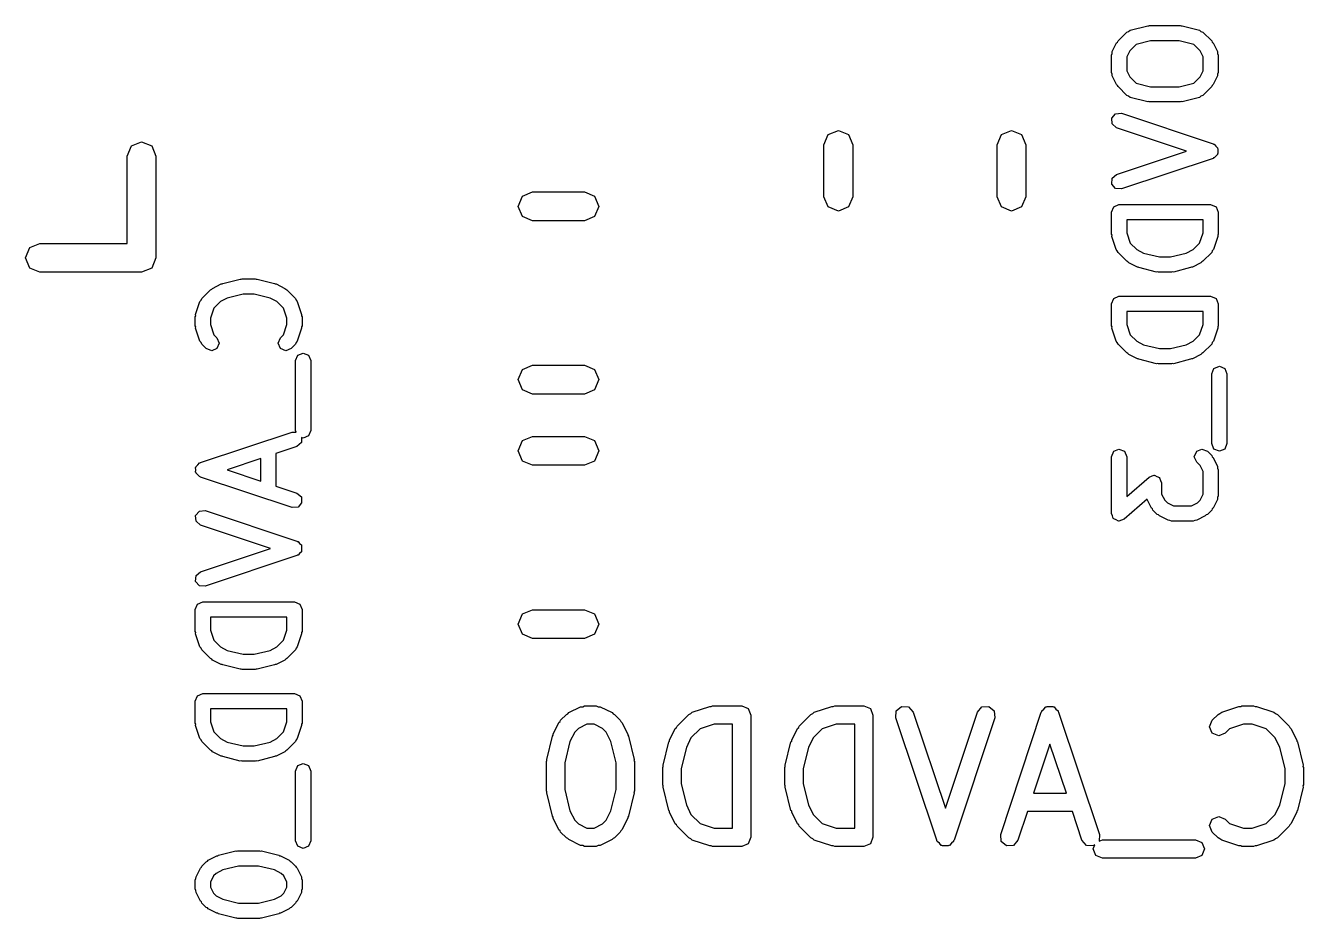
# Model space of a CAD drawing. Extents: x 43 to 429, y -149 to -20.
# Drawn here: x 389.71 to 395.02, y -51.62 to -47.91 of the extents above; entities that cross this region are included whole.
import ezdxf

# ---------------------------------------------------------------- set-up
doc = ezdxf.new("R2010")
doc.units = 0
doc.layers.add('BLACK', color=7, linetype='CONTINUOUS')

msp = doc.modelspace()

# ---------------------------------------------------------------- linework, layer by layer
at = {"layer": 'BLACK', "linetype": 'CONTINUOUS'}
for p, q in [((394.293, -47.9349), (394.3, -47.9298)), ((394.3, -47.9298), (394.373, -47.9117)), ((394.373, -47.9117), (394.377, -47.9123)), ((394.377, -47.9123), (394.38, -47.9108)), ((394.38, -47.9108), (394.507, -47.9108)), ((394.507, -47.9108), (394.511, -47.9123)), ((394.511, -47.9123), (394.515, -47.9117)), ((394.515, -47.9117), (394.588, -47.9298)), ((394.588, -47.9298), (394.594, -47.9349)), ((394.225, -48.019), (394.243, -47.9827)), ((394.243, -47.9827), (394.247, -47.9793)), ((394.247, -47.9793), (394.249, -47.9745)), ((394.249, -47.9745), (394.285, -47.9382)), ((394.285, -47.9382), (394.293, -47.9349)), ((394.384, -47.9742), (394.324, -47.9893)), ((394.503, -47.9742), (394.384, -47.9742)), ((394.564, -47.9893), (394.503, -47.9742)), ((394.594, -47.9349), (394.602, -47.9382)), ((394.602, -47.9382), (394.639, -47.9745)), ((394.639, -47.9745), (394.641, -47.9793)), ((394.641, -47.9793), (394.645, -47.9827)), ((394.645, -47.9827), (394.663, -48.019)), ((394.222, -48.0332), (394.224, -48.0264)), ((394.222, -48.1058), (394.222, -48.0332)), ((394.224, -48.0264), (394.225, -48.019)), ((394.298, -48.0157), (394.285, -48.0407)), ((394.324, -47.9893), (394.298, -48.0157)), ((394.59, -48.0157), (394.564, -47.9893)), ((394.603, -48.0407), (394.59, -48.0157)), ((394.663, -48.019), (394.663, -48.0264)), ((394.663, -48.0264), (394.666, -48.0332)), ((394.666, -48.0332), (394.666, -48.1058)), ((394.285, -48.0407), (394.285, -48.0983)), ((394.603, -48.0983), (394.603, -48.0407)), ((394.224, -48.1126), (394.222, -48.1058)), ((394.225, -48.12), (394.224, -48.1126)), ((394.243, -48.1563), (394.225, -48.12)), ((394.285, -48.0983), (394.298, -48.1233)), ((394.298, -48.1233), (394.324, -48.1497)), ((394.564, -48.1497), (394.59, -48.1233)), ((394.59, -48.1233), (394.603, -48.0983)), ((394.663, -48.12), (394.645, -48.1563)), ((394.666, -48.1058), (394.663, -48.1126)), ((394.663, -48.1126), (394.663, -48.12)), ((394.247, -48.1597), (394.243, -48.1563)), ((394.249, -48.1645), (394.247, -48.1597)), ((394.285, -48.2008), (394.249, -48.1645)), ((394.324, -48.1497), (394.384, -48.1647)), ((394.384, -48.1647), (394.503, -48.1647)), ((394.503, -48.1647), (394.564, -48.1497)), ((394.639, -48.1645), (394.602, -48.2008)), ((394.641, -48.1597), (394.639, -48.1645)), ((394.645, -48.1563), (394.641, -48.1597)), ((394.293, -48.2041), (394.285, -48.2008)), ((394.3, -48.2092), (394.293, -48.2041)), ((394.373, -48.2273), (394.3, -48.2092)), ((394.377, -48.2267), (394.373, -48.2273)), ((394.38, -48.2282), (394.377, -48.2267)), ((394.507, -48.2282), (394.38, -48.2282)), ((394.511, -48.2267), (394.507, -48.2282)), ((394.515, -48.2273), (394.511, -48.2267)), ((394.588, -48.2092), (394.515, -48.2273)), ((394.594, -48.2041), (394.588, -48.2092)), ((394.602, -48.2008), (394.594, -48.2041)), ((394.223, -48.2953), (394.239, -48.277)), ((394.225, -48.3196), (394.223, -48.2953)), ((394.239, -48.277), (394.263, -48.2752)), ((394.263, -48.2752), (394.644, -48.4022)), ((393.044, -48.3637), (393.086, -48.3462)), ((393.086, -48.3462), (393.128, -48.3637)), ((393.764, -48.3637), (393.806, -48.3462)), ((393.806, -48.3462), (393.848, -48.3637)), ((394.243, -48.3355), (394.225, -48.3196)), ((394.534, -48.4324), (394.243, -48.3355)), ((390.146, -48.4111), (390.188, -48.3935)), ((390.188, -48.3935), (390.231, -48.4111)), ((393.026, -48.4062), (393.044, -48.3637)), ((393.026, -48.6218), (393.026, -48.4062)), ((393.128, -48.3637), (393.146, -48.4062)), ((393.146, -48.4062), (393.146, -48.6218)), ((393.746, -48.4062), (393.764, -48.3637)), ((393.746, -48.6218), (393.746, -48.4062)), ((393.848, -48.3637), (393.866, -48.4062)), ((393.866, -48.4062), (393.866, -48.6218)), ((394.644, -48.4022), (394.646, -48.4038)), ((394.646, -48.4038), (394.649, -48.404)), ((394.649, -48.404), (394.655, -48.4116)), ((390.128, -48.4535), (390.146, -48.4111)), ((390.128, -48.816), (390.128, -48.4535)), ((390.231, -48.4111), (390.248, -48.4535)), ((390.248, -48.4535), (390.248, -48.8759)), ((394.243, -48.5292), (394.534, -48.4324)), ((394.644, -48.4625), (394.263, -48.5895)), ((394.646, -48.4609), (394.644, -48.4625)), ((394.649, -48.4608), (394.646, -48.4609)), ((394.655, -48.4532), (394.649, -48.4608)), ((394.655, -48.4116), (394.663, -48.4182)), ((394.663, -48.4466), (394.655, -48.4532)), ((394.663, -48.4182), (394.663, -48.4205)), ((394.663, -48.4205), (394.664, -48.4223)), ((394.664, -48.4424), (394.663, -48.4442)), ((394.663, -48.4442), (394.663, -48.4466)), ((394.664, -48.4223), (394.664, -48.4324)), ((394.664, -48.4324), (394.664, -48.4424)), ((394.223, -48.5694), (394.225, -48.5452)), ((394.239, -48.5878), (394.223, -48.5694)), ((394.225, -48.5452), (394.243, -48.5292)), ((391.754, -48.662), (391.772, -48.6196)), ((391.772, -48.6196), (391.814, -48.602)), ((391.814, -48.602), (392.03, -48.602)), ((392.03, -48.602), (392.072, -48.6196)), ((392.072, -48.6196), (392.09, -48.662)), ((393.044, -48.6643), (393.026, -48.6218)), ((393.146, -48.6218), (393.128, -48.6643)), ((393.764, -48.6643), (393.746, -48.6218)), ((393.866, -48.6218), (393.848, -48.6643)), ((394.263, -48.5895), (394.239, -48.5878)), ((391.772, -48.7044), (391.754, -48.662)), ((392.09, -48.662), (392.072, -48.7044)), ((393.086, -48.6818), (393.044, -48.6643)), ((393.128, -48.6643), (393.086, -48.6818)), ((393.806, -48.6818), (393.764, -48.6643)), ((393.848, -48.6643), (393.806, -48.6818)), ((394.222, -48.6864), (394.231, -48.6639)), ((394.231, -48.6639), (394.253, -48.6546)), ((394.253, -48.6546), (394.634, -48.6546)), ((394.634, -48.6546), (394.657, -48.6639)), ((394.657, -48.6639), (394.666, -48.6864)), ((391.814, -48.722), (391.772, -48.7044)), ((392.03, -48.722), (391.814, -48.722)), ((392.072, -48.7044), (392.03, -48.722)), ((394.222, -48.7771), (394.222, -48.6864)), ((394.285, -48.7181), (394.285, -48.7719)), ((394.603, -48.7181), (394.285, -48.7181)), ((394.603, -48.7719), (394.603, -48.7181)), ((394.666, -48.6864), (394.666, -48.7771)), ((394.224, -48.7819), (394.222, -48.7771)), ((394.223, -48.7871), (394.224, -48.7819)), ((394.285, -48.7719), (394.299, -48.8143)), ((394.588, -48.8143), (394.603, -48.7719)), ((394.666, -48.7771), (394.664, -48.7819)), ((394.664, -48.7819), (394.664, -48.7871)), ((389.706, -48.8759), (389.724, -48.8335)), ((389.724, -48.8335), (389.766, -48.816)), ((389.766, -48.816), (390.128, -48.816)), ((394.241, -48.8415), (394.223, -48.7871)), ((394.299, -48.8143), (394.327, -48.8417)), ((394.561, -48.8417), (394.588, -48.8143)), ((394.664, -48.7871), (394.646, -48.8415)), ((389.724, -48.9184), (389.706, -48.8759)), ((390.248, -48.8759), (390.231, -48.9184)), ((394.246, -48.8471), (394.241, -48.8415)), ((394.249, -48.854), (394.246, -48.8471)), ((394.285, -48.8902), (394.249, -48.854)), ((394.327, -48.8417), (394.355, -48.856)), ((394.355, -48.856), (394.421, -48.8723)), ((394.421, -48.8723), (394.467, -48.8723)), ((394.467, -48.8723), (394.533, -48.856)), ((394.533, -48.856), (394.561, -48.8417)), ((394.639, -48.854), (394.602, -48.8902)), ((394.641, -48.8471), (394.639, -48.854)), ((394.646, -48.8415), (394.641, -48.8471)), ((389.766, -48.9359), (389.724, -48.9184)), ((390.188, -48.9359), (389.766, -48.9359)), ((390.231, -48.9184), (390.188, -48.9359)), ((394.29, -48.8922), (394.285, -48.8902)), ((394.294, -48.8962), (394.29, -48.8922)), ((394.33, -48.9143), (394.294, -48.8962)), ((394.333, -48.9146), (394.33, -48.9143)), ((394.336, -48.9167), (394.333, -48.9146)), ((394.409, -48.9349), (394.336, -48.9167)), ((394.413, -48.9343), (394.409, -48.9349)), ((394.417, -48.9358), (394.413, -48.9343)), ((394.471, -48.9358), (394.417, -48.9358)), ((394.475, -48.9343), (394.471, -48.9358)), ((394.479, -48.9349), (394.475, -48.9343)), ((394.551, -48.9167), (394.479, -48.9349)), ((394.554, -48.9146), (394.551, -48.9167)), ((394.558, -48.9143), (394.554, -48.9146)), ((394.594, -48.8962), (394.558, -48.9143)), ((394.598, -48.8922), (394.594, -48.8962)), ((394.602, -48.8902), (394.598, -48.8922)), ((390.484, -49.0027), (390.52, -48.9845)), ((390.52, -48.9845), (390.523, -48.9843)), ((390.523, -48.9843), (390.526, -48.9821)), ((390.526, -48.9821), (390.599, -48.964)), ((390.599, -48.964), (390.603, -48.9646)), ((390.603, -48.9646), (390.607, -48.963)), ((390.607, -48.963), (390.661, -48.963)), ((390.661, -48.963), (390.665, -48.9646)), ((390.665, -48.9646), (390.669, -48.964)), ((390.669, -48.964), (390.741, -48.9821)), ((390.741, -48.9821), (390.744, -48.9843)), ((390.744, -48.9843), (390.748, -48.9845)), ((390.748, -48.9845), (390.784, -49.0027)), ((390.436, -49.0517), (390.439, -49.0449)), ((390.439, -49.0449), (390.475, -49.0086)), ((390.475, -49.0086), (390.48, -49.0066)), ((390.48, -49.0066), (390.484, -49.0027)), ((390.545, -49.0429), (390.517, -49.0572)), ((390.611, -49.0265), (390.545, -49.0429)), ((390.657, -49.0265), (390.611, -49.0265)), ((390.723, -49.0429), (390.657, -49.0265)), ((390.751, -49.0572), (390.723, -49.0429)), ((390.784, -49.0027), (390.788, -49.0066)), ((390.788, -49.0066), (390.792, -49.0086)), ((390.792, -49.0086), (390.829, -49.0449)), ((390.829, -49.0449), (390.831, -49.0517)), ((394.222, -49.0674), (394.231, -49.0449)), ((394.231, -49.0449), (394.253, -49.0356)), ((394.253, -49.0356), (394.634, -49.0356)), ((394.634, -49.0356), (394.657, -49.0449)), ((394.657, -49.0449), (394.666, -49.0674)), ((390.413, -49.1117), (390.431, -49.0573)), ((390.431, -49.0573), (390.436, -49.0517)), ((390.489, -49.0845), (390.475, -49.1269)), ((390.517, -49.0572), (390.489, -49.0845)), ((390.778, -49.0845), (390.751, -49.0572)), ((390.793, -49.1269), (390.778, -49.0845)), ((390.831, -49.0517), (390.836, -49.0573)), ((390.836, -49.0573), (390.854, -49.1117)), ((394.222, -49.1581), (394.222, -49.0674)), ((394.285, -49.0991), (394.285, -49.1529)), ((394.603, -49.0991), (394.285, -49.0991)), ((394.603, -49.1529), (394.603, -49.0991)), ((394.666, -49.0674), (394.666, -49.1581)), ((390.412, -49.1218), (390.414, -49.117)), ((390.412, -49.1581), (390.412, -49.1218)), ((390.414, -49.117), (390.413, -49.1117)), ((390.475, -49.1269), (390.475, -49.1529)), ((390.475, -49.1529), (390.489, -49.1953)), ((390.778, -49.1953), (390.793, -49.1529)), ((390.793, -49.1529), (390.793, -49.1269)), ((390.854, -49.1117), (390.854, -49.117)), ((390.854, -49.117), (390.856, -49.1218)), ((390.856, -49.1218), (390.856, -49.1581)), ((394.285, -49.1529), (394.299, -49.1953)), ((394.588, -49.1953), (394.603, -49.1529)), ((390.414, -49.1629), (390.412, -49.1581)), ((390.413, -49.1681), (390.414, -49.1629)), ((390.431, -49.2225), (390.413, -49.1681)), ((390.489, -49.1953), (390.502, -49.2082)), ((390.766, -49.2082), (390.778, -49.1953)), ((390.854, -49.1681), (390.836, -49.2225)), ((390.856, -49.1581), (390.854, -49.1629)), ((390.854, -49.1629), (390.854, -49.1681)), ((394.224, -49.1629), (394.222, -49.1581)), ((394.223, -49.1681), (394.224, -49.1629)), ((394.241, -49.2225), (394.223, -49.1681)), ((394.299, -49.1953), (394.327, -49.2227)), ((394.561, -49.2227), (394.588, -49.1953)), ((394.664, -49.1681), (394.646, -49.2225)), ((394.666, -49.1581), (394.664, -49.1629)), ((394.664, -49.1629), (394.664, -49.1681)), ((390.436, -49.2281), (390.431, -49.2225)), ((390.439, -49.235), (390.436, -49.2281)), ((390.457, -49.2531), (390.439, -49.235)), ((390.48, -49.2624), (390.457, -49.2531)), ((390.502, -49.2531), (390.48, -49.2624)), ((390.502, -49.2082), (390.511, -49.2306)), ((390.511, -49.2306), (390.502, -49.2531)), ((390.756, -49.2306), (390.766, -49.2082)), ((390.766, -49.2531), (390.756, -49.2306)), ((390.788, -49.2624), (390.766, -49.2531)), ((390.811, -49.2531), (390.788, -49.2624)), ((390.829, -49.235), (390.811, -49.2531)), ((390.831, -49.2281), (390.829, -49.235)), ((390.836, -49.2225), (390.831, -49.2281)), ((394.246, -49.2281), (394.241, -49.2225)), ((394.249, -49.235), (394.246, -49.2281)), ((394.285, -49.2712), (394.249, -49.235)), ((394.327, -49.2227), (394.355, -49.237)), ((394.355, -49.237), (394.421, -49.2533)), ((394.421, -49.2533), (394.467, -49.2533)), ((394.467, -49.2533), (394.533, -49.237)), ((394.533, -49.237), (394.561, -49.2227)), ((394.639, -49.235), (394.602, -49.2712)), ((394.641, -49.2281), (394.639, -49.235)), ((394.646, -49.2225), (394.641, -49.2281)), ((390.829, -49.3032), (390.838, -49.2808)), ((390.829, -49.5935), (390.829, -49.3032)), ((390.838, -49.2808), (390.861, -49.2715)), ((390.861, -49.2715), (390.883, -49.2808)), ((390.883, -49.2808), (390.892, -49.3032)), ((390.892, -49.3032), (390.892, -49.5935)), ((394.29, -49.2732), (394.285, -49.2712)), ((394.294, -49.2772), (394.29, -49.2732)), ((394.33, -49.2953), (394.294, -49.2772)), ((394.333, -49.2956), (394.33, -49.2953)), ((394.336, -49.2977), (394.333, -49.2956)), ((394.409, -49.3159), (394.336, -49.2977)), ((394.551, -49.2977), (394.479, -49.3159)), ((394.554, -49.2956), (394.551, -49.2977)), ((394.558, -49.2953), (394.554, -49.2956)), ((394.594, -49.2772), (394.558, -49.2953)), ((394.598, -49.2732), (394.594, -49.2772)), ((394.602, -49.2712), (394.598, -49.2732)), ((391.754, -49.382), (391.772, -49.3396)), ((391.772, -49.3396), (391.814, -49.322)), ((391.814, -49.322), (392.03, -49.322)), ((392.03, -49.322), (392.072, -49.3396)), ((392.072, -49.3396), (392.09, -49.382)), ((394.413, -49.3153), (394.409, -49.3159)), ((394.417, -49.3168), (394.413, -49.3153)), ((394.471, -49.3168), (394.417, -49.3168)), ((394.475, -49.3153), (394.471, -49.3168)), ((394.479, -49.3159), (394.475, -49.3153)), ((394.639, -49.3576), (394.648, -49.3352)), ((394.639, -49.6479), (394.639, -49.3576)), ((394.648, -49.3352), (394.671, -49.3259)), ((394.671, -49.3259), (394.693, -49.3352)), ((394.693, -49.3352), (394.702, -49.3576)), ((394.702, -49.3576), (394.702, -49.6479)), ((391.772, -49.4244), (391.754, -49.382)), ((392.09, -49.382), (392.072, -49.4244)), ((391.814, -49.442), (391.772, -49.4244)), ((392.03, -49.442), (391.814, -49.442)), ((392.072, -49.4244), (392.03, -49.442)), ((390.433, -49.7267), (390.814, -49.5997)), ((390.814, -49.5997), (390.832, -49.6009)), ((390.832, -49.6009), (390.829, -49.5935)), ((390.854, -49.6226), (390.853, -49.644)), ((390.861, -49.6253), (390.854, -49.6226)), ((390.883, -49.616), (390.861, -49.6253)), ((390.892, -49.5935), (390.883, -49.616)), ((391.772, -49.6356), (391.814, -49.618)), ((391.814, -49.618), (392.03, -49.618)), ((392.03, -49.618), (392.072, -49.6356)), ((390.834, -49.6599), (390.747, -49.689)), ((390.853, -49.644), (390.834, -49.6599)), ((391.754, -49.678), (391.772, -49.6356)), ((391.772, -49.7204), (391.754, -49.678)), ((392.072, -49.6356), (392.09, -49.678)), ((392.09, -49.678), (392.072, -49.7204)), ((394.222, -49.7024), (394.231, -49.6799)), ((394.231, -49.6799), (394.253, -49.6706)), ((394.253, -49.6706), (394.276, -49.6799)), ((394.276, -49.6799), (394.285, -49.7024)), ((394.566, -49.7024), (394.576, -49.6799)), ((394.576, -49.6799), (394.598, -49.6706)), ((394.598, -49.6706), (394.621, -49.6799)), ((394.621, -49.6799), (394.639, -49.698)), ((394.648, -49.6704), (394.639, -49.6479)), ((394.671, -49.6797), (394.648, -49.6704)), ((394.693, -49.6704), (394.671, -49.6797)), ((394.702, -49.6479), (394.693, -49.6704)), ((390.415, -49.7426), (390.423, -49.736)), ((390.423, -49.736), (390.429, -49.7284)), ((390.429, -49.7284), (390.432, -49.7282)), ((390.432, -49.7282), (390.433, -49.7267)), ((390.684, -49.7101), (390.544, -49.7568)), ((390.684, -49.8034), (390.684, -49.7101)), ((390.747, -49.689), (390.747, -49.8246)), ((391.814, -49.738), (391.772, -49.7204)), ((392.03, -49.738), (391.814, -49.738)), ((392.072, -49.7204), (392.03, -49.738)), ((394.222, -49.9382), (394.222, -49.7024)), ((394.285, -49.7024), (394.285, -49.8682)), ((394.576, -49.7248), (394.566, -49.7024)), ((394.59, -49.7393), (394.576, -49.7248)), ((394.639, -49.698), (394.641, -49.7029)), ((394.641, -49.7029), (394.645, -49.7063)), ((394.645, -49.7063), (394.663, -49.7426)), ((390.413, -49.7467), (390.415, -49.745)), ((390.414, -49.7568), (390.413, -49.7467)), ((390.413, -49.7668), (390.414, -49.7568)), ((390.415, -49.7686), (390.413, -49.7668)), ((390.415, -49.745), (390.415, -49.7426)), ((390.415, -49.771), (390.415, -49.7686)), ((390.423, -49.7776), (390.415, -49.771)), ((390.429, -49.7852), (390.423, -49.7776)), ((390.432, -49.7854), (390.429, -49.7852)), ((390.433, -49.7869), (390.432, -49.7854)), ((390.814, -49.9139), (390.433, -49.7869)), ((390.544, -49.7568), (390.684, -49.8034)), ((394.285, -49.8682), (394.378, -49.7873)), ((394.378, -49.7873), (394.388, -49.7837)), ((394.388, -49.7837), (394.398, -49.7795)), ((394.398, -49.7795), (394.4, -49.7799)), ((394.4, -49.7799), (394.401, -49.7795)), ((394.401, -49.7795), (394.411, -49.7845)), ((394.411, -49.7845), (394.421, -49.7888)), ((394.421, -49.7888), (394.421, -49.7898)), ((394.421, -49.7898), (394.422, -49.7903)), ((394.422, -49.7903), (394.426, -49.8009)), ((394.603, -49.7643), (394.59, -49.7393)), ((394.603, -49.8581), (394.603, -49.7643)), ((394.663, -49.7426), (394.663, -49.75)), ((394.663, -49.75), (394.666, -49.7568)), ((394.666, -49.7568), (394.666, -49.8656)), ((390.747, -49.8246), (390.834, -49.8537)), ((394.426, -49.8009), (394.43, -49.8112)), ((394.43, -49.8112), (394.43, -49.8581)), ((390.834, -49.8537), (390.853, -49.8696)), ((390.854, -49.8938), (390.839, -49.9122)), ((390.853, -49.8696), (390.854, -49.8938)), ((394.37, -49.8783), (394.274, -49.9621)), ((394.37, -49.8798), (394.37, -49.8783)), ((394.388, -49.9161), (394.37, -49.8798)), ((394.43, -49.8581), (394.443, -49.8831)), ((394.443, -49.8831), (394.454, -49.894)), ((394.454, -49.894), (394.479, -49.9065)), ((394.554, -49.9065), (394.579, -49.894)), ((394.579, -49.894), (394.59, -49.8831)), ((394.59, -49.8831), (394.603, -49.8581)), ((394.663, -49.8798), (394.645, -49.9161)), ((394.666, -49.8656), (394.663, -49.8725)), ((394.663, -49.8725), (394.663, -49.8798)), ((390.413, -49.9463), (390.429, -49.928)), ((390.415, -49.9706), (390.413, -49.9463)), ((390.429, -49.928), (390.453, -49.9262)), ((390.453, -49.9262), (390.834, -50.0532)), ((390.839, -49.9122), (390.814, -49.9139)), ((394.226, -49.9485), (394.222, -49.9382)), ((394.229, -49.9591), (394.226, -49.9485)), ((394.392, -49.9196), (394.388, -49.9161)), ((394.394, -49.9244), (394.392, -49.9196)), ((394.412, -49.9425), (394.394, -49.9244)), ((394.417, -49.9445), (394.412, -49.9425)), ((394.421, -49.9485), (394.417, -49.9445)), ((394.457, -49.9666), (394.421, -49.9485)), ((394.479, -49.9065), (394.554, -49.9065)), ((394.612, -49.9485), (394.576, -49.9666)), ((394.616, -49.9445), (394.612, -49.9485)), ((394.621, -49.9425), (394.616, -49.9445)), ((394.639, -49.9244), (394.621, -49.9425)), ((394.641, -49.9196), (394.639, -49.9244)), ((394.645, -49.9161), (394.641, -49.9196)), ((390.433, -49.9865), (390.415, -49.9706)), ((390.724, -50.0834), (390.433, -49.9865)), ((394.23, -49.9596), (394.229, -49.9591)), ((394.231, -49.9607), (394.23, -49.9596)), ((394.241, -49.9649), (394.231, -49.9607)), ((394.251, -49.9699), (394.241, -49.9649)), ((394.252, -49.9695), (394.251, -49.9699)), ((394.253, -49.97), (394.252, -49.9695)), ((394.264, -49.9657), (394.253, -49.97)), ((394.274, -49.9621), (394.264, -49.9657)), ((394.464, -49.9671), (394.457, -49.9666)), ((394.471, -49.97), (394.464, -49.9671)), ((394.562, -49.97), (394.471, -49.97)), ((394.569, -49.9671), (394.562, -49.97)), ((394.576, -49.9666), (394.569, -49.9671)), ((390.834, -50.0532), (390.836, -50.0548)), ((390.836, -50.0548), (390.839, -50.055)), ((390.839, -50.055), (390.845, -50.0626)), ((390.433, -50.1802), (390.724, -50.0834)), ((390.845, -50.1042), (390.839, -50.1118)), ((390.845, -50.0626), (390.853, -50.0692)), ((390.853, -50.0976), (390.845, -50.1042)), ((390.853, -50.0692), (390.853, -50.0715)), ((390.853, -50.0715), (390.854, -50.0733)), ((390.854, -50.0934), (390.853, -50.0952)), ((390.853, -50.0952), (390.853, -50.0976)), ((390.854, -50.0733), (390.854, -50.0834)), ((390.854, -50.0834), (390.854, -50.0934)), ((390.834, -50.1135), (390.453, -50.2405)), ((390.836, -50.1119), (390.834, -50.1135)), ((390.839, -50.1118), (390.836, -50.1119)), ((390.413, -50.2204), (390.415, -50.1962)), ((390.415, -50.1962), (390.433, -50.1802)), ((390.429, -50.2388), (390.413, -50.2204)), ((390.453, -50.2405), (390.429, -50.2388)), ((390.412, -50.3374), (390.421, -50.3149)), ((390.421, -50.3149), (390.443, -50.3056)), ((390.443, -50.3056), (390.824, -50.3056)), ((390.824, -50.3056), (390.847, -50.3149)), ((390.847, -50.3149), (390.856, -50.3374)), ((390.412, -50.4281), (390.412, -50.3374)), ((390.475, -50.3691), (390.475, -50.4229)), ((390.793, -50.3691), (390.475, -50.3691)), ((390.793, -50.4229), (390.793, -50.3691)), ((390.856, -50.3374), (390.856, -50.4281)), ((391.754, -50.398), (391.772, -50.3556)), ((391.772, -50.3556), (391.814, -50.338)), ((391.814, -50.338), (392.03, -50.338)), ((392.03, -50.338), (392.072, -50.3556)), ((392.072, -50.3556), (392.09, -50.398)), ((390.414, -50.4329), (390.412, -50.4281)), ((390.475, -50.4229), (390.489, -50.4653)), ((390.778, -50.4653), (390.793, -50.4229)), ((390.856, -50.4281), (390.854, -50.4329)), ((391.772, -50.4404), (391.754, -50.398)), ((392.09, -50.398), (392.072, -50.4404)), ((390.413, -50.4381), (390.414, -50.4329)), ((390.431, -50.4925), (390.413, -50.4381)), ((390.489, -50.4653), (390.517, -50.4927)), ((390.751, -50.4927), (390.778, -50.4653)), ((390.854, -50.4381), (390.836, -50.4925)), ((390.854, -50.4329), (390.854, -50.4381)), ((391.814, -50.458), (391.772, -50.4404)), ((392.03, -50.458), (391.814, -50.458)), ((392.072, -50.4404), (392.03, -50.458)), ((390.436, -50.4981), (390.431, -50.4925)), ((390.439, -50.505), (390.436, -50.4981)), ((390.475, -50.5412), (390.439, -50.505)), ((390.517, -50.4927), (390.545, -50.507)), ((390.545, -50.507), (390.611, -50.5233)), ((390.611, -50.5233), (390.657, -50.5233)), ((390.657, -50.5233), (390.723, -50.507)), ((390.723, -50.507), (390.751, -50.4927)), ((390.829, -50.505), (390.792, -50.5412)), ((390.831, -50.4981), (390.829, -50.505)), ((390.836, -50.4925), (390.831, -50.4981)), ((390.48, -50.5432), (390.475, -50.5412)), ((390.484, -50.5472), (390.48, -50.5432)), ((390.52, -50.5653), (390.484, -50.5472)), ((390.523, -50.5656), (390.52, -50.5653)), ((390.526, -50.5677), (390.523, -50.5656)), ((390.599, -50.5859), (390.526, -50.5677)), ((390.603, -50.5853), (390.599, -50.5859)), ((390.607, -50.5868), (390.603, -50.5853)), ((390.661, -50.5868), (390.607, -50.5868)), ((390.665, -50.5853), (390.661, -50.5868)), ((390.669, -50.5859), (390.665, -50.5853)), ((390.741, -50.5677), (390.669, -50.5859)), ((390.744, -50.5656), (390.741, -50.5677)), ((390.748, -50.5653), (390.744, -50.5656)), ((390.784, -50.5472), (390.748, -50.5653)), ((390.788, -50.5432), (390.784, -50.5472)), ((390.792, -50.5412), (390.788, -50.5432)), ((390.421, -50.6959), (390.443, -50.6866)), ((390.443, -50.6866), (390.824, -50.6866)), ((390.824, -50.6866), (390.847, -50.6959)), ((390.412, -50.7184), (390.421, -50.6959)), ((390.412, -50.8091), (390.412, -50.7184)), ((390.847, -50.6959), (390.856, -50.7184)), ((390.856, -50.7184), (390.856, -50.8091)), ((391.965, -50.7659), (392.014, -50.7417)), ((392.014, -50.7417), (392.023, -50.7411)), ((392.023, -50.7411), (392.031, -50.7377)), ((392.031, -50.7377), (392.079, -50.7377)), ((392.079, -50.7377), (392.087, -50.7411)), ((392.087, -50.7411), (392.096, -50.7417)), ((392.096, -50.7417), (392.145, -50.7659)), ((392.478, -50.7639), (392.551, -50.7397)), ((392.551, -50.7397), (392.557, -50.7401)), ((392.557, -50.7401), (392.563, -50.7377)), ((392.563, -50.7377), (392.684, -50.7377)), ((392.684, -50.7377), (392.711, -50.7489)), ((392.986, -50.7639), (393.059, -50.7397)), ((393.059, -50.7397), (393.065, -50.7401)), ((393.065, -50.7401), (393.071, -50.7377)), ((393.071, -50.7377), (393.192, -50.7377)), ((393.192, -50.7377), (393.219, -50.7489)), ((393.327, -50.7588), (393.349, -50.7397)), ((393.349, -50.7397), (393.378, -50.7417)), ((393.378, -50.7417), (393.397, -50.7638)), ((393.664, -50.7638), (393.683, -50.7417)), ((393.683, -50.7417), (393.712, -50.7397)), ((393.712, -50.7397), (393.734, -50.7588)), ((393.941, -50.7509), (393.949, -50.7417)), ((393.949, -50.7417), (393.952, -50.7415)), ((393.952, -50.7415), (393.954, -50.7397)), ((393.954, -50.7397), (393.966, -50.7405)), ((393.966, -50.7405), (393.978, -50.7397)), ((393.978, -50.7397), (393.98, -50.7415)), ((393.98, -50.7415), (393.983, -50.7417)), ((393.983, -50.7417), (393.991, -50.7509)), ((394.68, -50.7639), (394.752, -50.7397)), ((394.752, -50.7397), (394.759, -50.7401)), ((394.759, -50.7401), (394.764, -50.7377)), ((394.764, -50.7377), (394.813, -50.7377)), ((394.813, -50.7377), (394.819, -50.7401)), ((394.819, -50.7401), (394.825, -50.7397)), ((394.825, -50.7397), (394.897, -50.7639)), ((390.475, -50.7501), (390.475, -50.8039)), ((390.793, -50.7501), (390.475, -50.7501)), ((390.793, -50.8039), (390.793, -50.7501)), ((391.929, -50.803), (391.931, -50.7972)), ((391.931, -50.7972), (391.956, -50.7731)), ((391.956, -50.7731), (391.961, -50.7707)), ((391.961, -50.7707), (391.965, -50.7659)), ((392.145, -50.7659), (392.149, -50.7707)), ((392.149, -50.7707), (392.155, -50.7731)), ((392.155, -50.7731), (392.179, -50.7972)), ((392.179, -50.7972), (392.181, -50.803)), ((392.415, -50.8214), (392.464, -50.7731)), ((392.464, -50.7731), (392.472, -50.7697)), ((392.472, -50.7697), (392.478, -50.7639)), ((392.711, -50.7489), (392.722, -50.7758)), ((392.722, -50.7758), (392.722, -51.2838)), ((392.923, -50.8214), (392.972, -50.7731)), ((392.972, -50.7731), (392.98, -50.7697)), ((392.98, -50.7697), (392.986, -50.7639)), ((393.219, -50.7489), (393.23, -50.7758)), ((393.23, -50.7758), (393.23, -51.2838)), ((393.325, -50.7879), (393.327, -50.7588)), ((393.495, -51.2959), (393.325, -50.7879)), ((393.397, -50.7638), (393.531, -51.1633)), ((393.531, -51.1633), (393.664, -50.7638)), ((393.736, -50.7879), (393.567, -51.2959)), ((393.734, -50.7588), (393.736, -50.7879)), ((393.761, -51.2718), (393.93, -50.7638)), ((393.93, -50.7638), (393.932, -50.7616)), ((393.932, -50.7588), (393.941, -50.7509)), ((393.932, -50.7616), (393.932, -50.7588)), ((393.991, -50.7509), (394, -50.7588)), ((394, -50.7588), (394, -50.7616)), ((394, -50.7616), (394.002, -50.7638)), ((394.002, -50.7638), (394.172, -51.2718)), ((394.63, -50.8242), (394.641, -50.7972)), ((394.641, -50.7972), (394.665, -50.7731)), ((394.665, -50.7731), (394.673, -50.7697)), ((394.673, -50.7697), (394.68, -50.7639)), ((394.897, -50.7639), (394.904, -50.7697)), ((394.904, -50.7697), (394.912, -50.7731)), ((394.912, -50.7731), (394.961, -50.8214)), ((390.414, -50.8139), (390.412, -50.8091)), ((390.413, -50.8191), (390.414, -50.8139)), ((390.431, -50.8735), (390.413, -50.8191)), ((390.475, -50.8039), (390.489, -50.8463)), ((390.489, -50.8463), (390.517, -50.8737)), ((390.751, -50.8737), (390.778, -50.8463)), ((390.778, -50.8463), (390.793, -50.8039)), ((390.854, -50.8191), (390.836, -50.8735)), ((390.856, -50.8091), (390.854, -50.8139)), ((390.854, -50.8139), (390.854, -50.8191)), ((391.9, -50.8555), (391.924, -50.8072)), ((391.924, -50.8072), (391.929, -50.803)), ((391.99, -50.8468), (391.97, -50.8859)), ((392.005, -50.8313), (391.99, -50.8468)), ((392.04, -50.8139), (392.005, -50.8313)), ((392.07, -50.8139), (392.04, -50.8139)), ((392.105, -50.8313), (392.07, -50.8139)), ((392.12, -50.8468), (392.105, -50.8313)), ((392.14, -50.8859), (392.12, -50.8468)), ((392.181, -50.803), (392.186, -50.8072)), ((392.186, -50.8072), (392.21, -50.8555)), ((392.384, -50.8797), (392.408, -50.8313)), ((392.408, -50.8313), (392.413, -50.8272)), ((392.413, -50.8272), (392.415, -50.8214)), ((392.511, -50.8333), (392.473, -50.8709)), ((392.569, -50.8139), (392.511, -50.8333)), ((392.646, -50.8139), (392.569, -50.8139)), ((392.646, -51.2457), (392.646, -50.8139)), ((392.892, -50.8797), (392.916, -50.8313)), ((392.916, -50.8313), (392.921, -50.8272)), ((392.921, -50.8272), (392.923, -50.8214)), ((393.019, -50.8333), (392.981, -50.8709)), ((393.077, -50.8139), (393.019, -50.8333)), ((393.154, -50.8139), (393.077, -50.8139)), ((393.154, -51.2457), (393.154, -50.8139)), ((394.641, -50.8511), (394.63, -50.8242)), ((394.668, -50.8623), (394.641, -50.8511)), ((394.695, -50.8511), (394.668, -50.8623)), ((394.712, -50.8333), (394.695, -50.8511)), ((394.771, -50.8139), (394.712, -50.8333)), ((394.807, -50.8139), (394.771, -50.8139)), ((394.865, -50.8333), (394.807, -50.8139)), ((394.902, -50.8709), (394.865, -50.8333)), ((394.961, -50.8214), (394.963, -50.8272)), ((394.963, -50.8272), (394.968, -50.8313)), ((394.968, -50.8313), (394.992, -50.8797)), ((390.436, -50.8791), (390.431, -50.8735)), ((390.439, -50.886), (390.436, -50.8791)), ((390.475, -50.9222), (390.439, -50.886)), ((390.517, -50.8737), (390.545, -50.888)), ((390.545, -50.888), (390.611, -50.9043)), ((390.611, -50.9043), (390.657, -50.9043)), ((390.657, -50.9043), (390.723, -50.888)), ((390.723, -50.888), (390.751, -50.8737)), ((390.829, -50.886), (390.792, -50.9222)), ((390.831, -50.8791), (390.829, -50.886)), ((390.836, -50.8735), (390.831, -50.8791)), ((391.873, -50.9601), (391.897, -50.8633)), ((391.897, -50.8633), (391.9, -50.8599)), ((391.9, -50.8599), (391.9, -50.8555)), ((391.97, -50.8859), (391.948, -50.974)), ((392.162, -50.974), (392.14, -50.8859)), ((392.21, -50.8555), (392.21, -50.8599)), ((392.21, -50.8599), (392.213, -50.8633)), ((392.213, -50.8633), (392.237, -50.9601)), ((392.357, -50.9843), (392.381, -50.8875)), ((392.381, -50.8875), (392.384, -50.884)), ((392.384, -50.884), (392.384, -50.8797)), ((392.473, -50.8709), (392.454, -50.9101)), ((392.865, -50.9843), (392.889, -50.8875)), ((392.889, -50.8875), (392.892, -50.884)), ((392.892, -50.884), (392.892, -50.8797)), ((392.981, -50.8709), (392.962, -50.9101)), ((393.966, -50.8963), (393.898, -51.1006)), ((394.034, -51.1006), (393.966, -50.8963)), ((394.922, -50.9101), (394.902, -50.8709)), ((394.992, -50.8797), (394.992, -50.884)), ((394.992, -50.884), (394.995, -50.8875)), ((394.995, -50.8875), (395.019, -50.9843)), ((390.48, -50.9242), (390.475, -50.9222)), ((390.484, -50.9282), (390.48, -50.9242)), ((390.52, -50.9463), (390.484, -50.9282)), ((390.523, -50.9466), (390.52, -50.9463)), ((390.526, -50.9487), (390.523, -50.9466)), ((390.599, -50.9669), (390.526, -50.9487)), ((390.741, -50.9487), (390.669, -50.9669)), ((390.744, -50.9466), (390.741, -50.9487)), ((390.748, -50.9463), (390.744, -50.9466)), ((390.784, -50.9282), (390.748, -50.9463)), ((390.788, -50.9242), (390.784, -50.9282)), ((390.792, -50.9222), (390.788, -50.9242)), ((391.874, -50.9649), (391.873, -50.9601)), ((392.237, -50.9601), (392.236, -50.9649)), ((392.454, -50.9101), (392.432, -50.9982)), ((392.962, -50.9101), (392.94, -50.9982)), ((394.944, -50.9982), (394.922, -50.9101)), ((390.603, -50.9663), (390.599, -50.9669)), ((390.607, -50.9678), (390.603, -50.9663)), ((390.661, -50.9678), (390.607, -50.9678)), ((390.665, -50.9663), (390.661, -50.9678)), ((390.669, -50.9669), (390.665, -50.9663)), ((390.829, -51.0086), (390.838, -50.9862)), ((390.829, -51.2989), (390.829, -51.0086)), ((390.838, -50.9862), (390.861, -50.9769)), ((390.861, -50.9769), (390.883, -50.9862)), ((390.883, -50.9862), (390.892, -51.0086)), ((390.892, -51.0086), (390.892, -51.2989)), ((391.872, -50.9693), (391.874, -50.9649)), ((391.872, -51.0903), (391.872, -50.9693)), ((391.948, -50.974), (391.948, -51.0856)), ((392.162, -51.0856), (392.162, -50.974)), ((392.236, -50.9649), (392.238, -50.9693)), ((392.238, -50.9693), (392.238, -51.0903)), ((392.356, -50.9935), (392.357, -50.9891)), ((392.356, -51.0661), (392.356, -50.9935)), ((392.357, -50.9891), (392.357, -50.9843)), ((392.432, -50.9982), (392.432, -51.0614)), ((392.864, -50.9935), (392.865, -50.9891)), ((392.864, -51.0661), (392.864, -50.9935)), ((392.865, -50.9891), (392.865, -50.9843)), ((392.94, -50.9982), (392.94, -51.0614)), ((394.944, -51.0614), (394.944, -50.9982)), ((395.019, -50.9843), (395.018, -50.9891)), ((395.018, -50.9891), (395.02, -50.9935)), ((395.02, -50.9935), (395.02, -51.0661)), ((392.357, -51.0706), (392.356, -51.0661)), ((392.432, -51.0614), (392.454, -51.1496)), ((392.865, -51.0706), (392.864, -51.0661)), ((392.94, -51.0614), (392.962, -51.1496)), ((394.922, -51.1496), (394.944, -51.0614)), ((395.02, -51.0661), (395.018, -51.0706)), ((391.874, -51.0947), (391.872, -51.0903)), ((391.873, -51.0995), (391.874, -51.0947)), ((391.897, -51.1963), (391.873, -51.0995)), ((391.948, -51.0856), (391.97, -51.1737)), ((392.14, -51.1737), (392.162, -51.0856)), ((392.237, -51.0995), (392.213, -51.1963)), ((392.238, -51.0903), (392.236, -51.0947)), ((392.236, -51.0947), (392.237, -51.0995)), ((392.357, -51.0753), (392.357, -51.0706)), ((392.381, -51.1721), (392.357, -51.0753)), ((392.865, -51.0753), (392.865, -51.0706)), ((392.889, -51.1721), (392.865, -51.0753)), ((393.898, -51.1006), (394.034, -51.1006)), ((395.019, -51.0753), (394.995, -51.1721)), ((395.018, -51.0706), (395.019, -51.0753)), ((391.97, -51.1737), (391.99, -51.2129)), ((392.12, -51.2129), (392.14, -51.1737)), ((392.384, -51.1756), (392.381, -51.1721)), ((392.454, -51.1496), (392.473, -51.1887)), ((392.892, -51.1756), (392.889, -51.1721)), ((392.962, -51.1496), (392.981, -51.1887)), ((394.902, -51.1887), (394.922, -51.1496)), ((394.995, -51.1721), (394.992, -51.1756)), ((391.9, -51.1998), (391.897, -51.1963)), ((391.9, -51.2041), (391.9, -51.1998)), ((391.924, -51.2525), (391.9, -51.2041)), ((391.99, -51.2129), (392.005, -51.2283)), ((392.105, -51.2283), (392.12, -51.2129)), ((392.21, -51.2041), (392.186, -51.2525)), ((392.213, -51.1963), (392.21, -51.1998)), ((392.21, -51.1998), (392.21, -51.2041)), ((392.384, -51.1799), (392.384, -51.1756)), ((392.408, -51.2283), (392.384, -51.1799)), ((392.473, -51.1887), (392.511, -51.2263)), ((392.511, -51.2263), (392.569, -51.2457)), ((392.892, -51.1799), (392.892, -51.1756)), ((392.916, -51.2283), (392.892, -51.1799)), ((392.981, -51.1887), (393.019, -51.2263)), ((393.019, -51.2263), (393.077, -51.2457)), ((393.873, -51.1768), (393.833, -51.2959)), ((394.06, -51.1768), (393.873, -51.1768)), ((394.099, -51.2959), (394.06, -51.1768)), ((394.63, -51.2354), (394.641, -51.2085)), ((394.641, -51.2085), (394.668, -51.1973)), ((394.668, -51.1973), (394.695, -51.2085)), ((394.695, -51.2085), (394.712, -51.2263)), ((394.712, -51.2263), (394.771, -51.2457)), ((394.807, -51.2457), (394.865, -51.2263)), ((394.865, -51.2263), (394.902, -51.1887)), ((394.992, -51.1799), (394.968, -51.2283)), ((394.992, -51.1756), (394.992, -51.1799)), ((391.929, -51.2566), (391.924, -51.2525)), ((391.931, -51.2624), (391.929, -51.2566)), ((391.956, -51.2866), (391.931, -51.2624)), ((392.005, -51.2283), (392.04, -51.2457)), ((392.04, -51.2457), (392.07, -51.2457)), ((392.07, -51.2457), (392.105, -51.2283)), ((392.179, -51.2624), (392.155, -51.2866)), ((392.181, -51.2566), (392.179, -51.2624)), ((392.186, -51.2525), (392.181, -51.2566)), ((392.413, -51.2324), (392.408, -51.2283)), ((392.415, -51.2382), (392.413, -51.2324)), ((392.464, -51.2866), (392.415, -51.2382)), ((392.569, -51.2457), (392.646, -51.2457)), ((392.921, -51.2324), (392.916, -51.2283)), ((392.923, -51.2382), (392.921, -51.2324)), ((392.972, -51.2866), (392.923, -51.2382)), ((393.077, -51.2457), (393.154, -51.2457)), ((393.763, -51.3008), (393.761, -51.2718)), ((394.172, -51.2718), (394.17, -51.3)), ((394.641, -51.2624), (394.63, -51.2354)), ((394.665, -51.2866), (394.641, -51.2624)), ((394.771, -51.2457), (394.807, -51.2457)), ((394.961, -51.2382), (394.912, -51.2866)), ((394.963, -51.2324), (394.961, -51.2382)), ((394.968, -51.2283), (394.963, -51.2324)), ((390.838, -51.3214), (390.829, -51.2989)), ((390.861, -51.3307), (390.838, -51.3214)), ((390.883, -51.3214), (390.861, -51.3307)), ((390.892, -51.2989), (390.883, -51.3214)), ((391.961, -51.289), (391.956, -51.2866)), ((391.965, -51.2937), (391.961, -51.289)), ((392.014, -51.3179), (391.965, -51.2937)), ((392.023, -51.3185), (392.014, -51.3179)), ((392.031, -51.3219), (392.023, -51.3185)), ((392.079, -51.3219), (392.031, -51.3219)), ((392.087, -51.3185), (392.079, -51.3219)), ((392.096, -51.3179), (392.087, -51.3185)), ((392.145, -51.2937), (392.096, -51.3179)), ((392.149, -51.289), (392.145, -51.2937)), ((392.155, -51.2866), (392.149, -51.289)), ((392.472, -51.29), (392.464, -51.2866)), ((392.478, -51.2958), (392.472, -51.29)), ((392.551, -51.32), (392.478, -51.2958)), ((392.557, -51.3195), (392.551, -51.32)), ((392.563, -51.3219), (392.557, -51.3195)), ((392.684, -51.3219), (392.563, -51.3219)), ((392.711, -51.3107), (392.684, -51.3219)), ((392.722, -51.2838), (392.711, -51.3107)), ((392.98, -51.29), (392.972, -51.2866)), ((392.986, -51.2958), (392.98, -51.29)), ((393.059, -51.32), (392.986, -51.2958)), ((393.065, -51.3195), (393.059, -51.32)), ((393.071, -51.3219), (393.065, -51.3195)), ((393.192, -51.3219), (393.071, -51.3219)), ((393.219, -51.3107), (393.192, -51.3219)), ((393.23, -51.2838), (393.219, -51.3107)), ((393.496, -51.298), (393.495, -51.2959)), ((393.497, -51.3008), (393.496, -51.298)), ((393.506, -51.3088), (393.497, -51.3008)), ((393.514, -51.3179), (393.506, -51.3088)), ((393.516, -51.3181), (393.514, -51.3179)), ((393.519, -51.32), (393.516, -51.3181)), ((393.531, -51.3191), (393.519, -51.32)), ((393.543, -51.32), (393.531, -51.3191)), ((393.545, -51.3181), (393.543, -51.32)), ((393.548, -51.3179), (393.545, -51.3181)), ((393.556, -51.3088), (393.548, -51.3179)), ((393.565, -51.3008), (393.556, -51.3088)), ((393.567, -51.2959), (393.565, -51.298)), ((393.565, -51.298), (393.565, -51.3008)), ((393.785, -51.32), (393.763, -51.3008)), ((393.814, -51.3179), (393.785, -51.32)), ((393.833, -51.2959), (393.814, -51.3179)), ((394.118, -51.3179), (394.099, -51.2959)), ((394.147, -51.32), (394.118, -51.3179)), ((394.146, -51.3322), (394.153, -51.3155)), ((394.157, -51.3591), (394.146, -51.3322)), ((394.153, -51.3155), (394.147, -51.32)), ((394.17, -51.3), (394.184, -51.2941)), ((394.184, -51.2941), (394.571, -51.2941)), ((394.571, -51.2941), (394.598, -51.3052)), ((394.598, -51.3052), (394.609, -51.3322)), ((394.609, -51.3322), (394.598, -51.3591)), ((394.673, -51.29), (394.665, -51.2866)), ((394.68, -51.2958), (394.673, -51.29)), ((394.752, -51.32), (394.68, -51.2958)), ((394.759, -51.3195), (394.752, -51.32)), ((394.764, -51.3219), (394.759, -51.3195)), ((394.813, -51.3219), (394.764, -51.3219)), ((394.819, -51.3195), (394.813, -51.3219)), ((394.825, -51.32), (394.819, -51.3195)), ((394.897, -51.2958), (394.825, -51.32)), ((394.904, -51.29), (394.897, -51.2958)), ((394.912, -51.2866), (394.904, -51.29)), ((390.439, -51.4035), (390.457, -51.3853)), ((390.457, -51.3853), (390.462, -51.3833)), ((390.462, -51.3833), (390.465, -51.3794)), ((390.465, -51.3794), (390.502, -51.3612)), ((390.502, -51.3612), (390.505, -51.361)), ((390.505, -51.361), (390.508, -51.3588)), ((390.508, -51.3588), (390.581, -51.3407)), ((390.581, -51.3407), (390.585, -51.3413)), ((390.585, -51.3413), (390.589, -51.3397)), ((390.589, -51.3397), (390.679, -51.3397)), ((390.679, -51.3397), (390.683, -51.3413)), ((390.683, -51.3413), (390.687, -51.3407)), ((390.687, -51.3407), (390.759, -51.3588)), ((390.759, -51.3588), (390.762, -51.361)), ((390.762, -51.361), (390.766, -51.3612)), ((390.766, -51.3612), (390.802, -51.3794)), ((390.802, -51.3794), (390.806, -51.3833)), ((390.806, -51.3833), (390.811, -51.3853)), ((390.811, -51.3853), (390.829, -51.4035)), ((394.184, -51.3703), (394.157, -51.3591)), ((394.571, -51.3703), (394.184, -51.3703)), ((394.598, -51.3591), (394.571, -51.3703)), ((390.415, -51.448), (390.433, -51.4117)), ((390.433, -51.4117), (390.437, -51.4083)), ((390.437, -51.4083), (390.439, -51.4035)), ((390.498, -51.4339), (390.488, -51.4447)), ((390.527, -51.4196), (390.498, -51.4339)), ((390.592, -51.4032), (390.527, -51.4196)), ((390.675, -51.4032), (390.592, -51.4032)), ((390.741, -51.4196), (390.675, -51.4032)), ((390.769, -51.4339), (390.741, -51.4196)), ((390.78, -51.4447), (390.769, -51.4339)), ((390.829, -51.4035), (390.831, -51.4083)), ((390.831, -51.4083), (390.835, -51.4117)), ((390.835, -51.4117), (390.853, -51.448)), ((390.412, -51.4622), (390.414, -51.4554)), ((390.412, -51.4985), (390.412, -51.4622)), ((390.414, -51.4554), (390.415, -51.448)), ((390.488, -51.4447), (390.475, -51.4697)), ((390.475, -51.4697), (390.475, -51.491)), ((390.475, -51.491), (390.488, -51.516)), ((390.793, -51.4697), (390.78, -51.4447)), ((390.78, -51.516), (390.793, -51.491)), ((390.793, -51.491), (390.793, -51.4697)), ((390.853, -51.448), (390.853, -51.4554)), ((390.853, -51.4554), (390.856, -51.4622)), ((390.856, -51.4622), (390.856, -51.4985)), ((390.414, -51.5053), (390.412, -51.4985)), ((390.415, -51.5127), (390.414, -51.5053)), ((390.433, -51.549), (390.415, -51.5127)), ((390.488, -51.516), (390.498, -51.5268)), ((390.498, -51.5268), (390.527, -51.5411)), ((390.527, -51.5411), (390.592, -51.5575)), ((390.675, -51.5575), (390.741, -51.5411)), ((390.741, -51.5411), (390.769, -51.5268)), ((390.769, -51.5268), (390.78, -51.516)), ((390.853, -51.5127), (390.835, -51.549)), ((390.856, -51.4985), (390.853, -51.5053)), ((390.853, -51.5053), (390.853, -51.5127)), ((390.437, -51.5524), (390.433, -51.549)), ((390.439, -51.5572), (390.437, -51.5524)), ((390.457, -51.5754), (390.439, -51.5572)), ((390.462, -51.5774), (390.457, -51.5754)), ((390.465, -51.5813), (390.462, -51.5774)), ((390.502, -51.5995), (390.465, -51.5813)), ((390.592, -51.5575), (390.675, -51.5575)), ((390.802, -51.5813), (390.766, -51.5995)), ((390.806, -51.5774), (390.802, -51.5813)), ((390.811, -51.5754), (390.806, -51.5774)), ((390.829, -51.5572), (390.811, -51.5754)), ((390.831, -51.5524), (390.829, -51.5572)), ((390.835, -51.549), (390.831, -51.5524)), ((390.505, -51.5997), (390.502, -51.5995)), ((390.508, -51.6019), (390.505, -51.5997)), ((390.581, -51.62), (390.508, -51.6019)), ((390.585, -51.6194), (390.581, -51.62)), ((390.589, -51.621), (390.585, -51.6194)), ((390.679, -51.621), (390.589, -51.621)), ((390.683, -51.6194), (390.679, -51.621)), ((390.687, -51.62), (390.683, -51.6194)), ((390.759, -51.6019), (390.687, -51.62)), ((390.762, -51.5997), (390.759, -51.6019)), ((390.766, -51.5995), (390.762, -51.5997))]:
    msp.add_line(p, q, dxfattribs=at)

doc.saveas('drawing.dxf')
